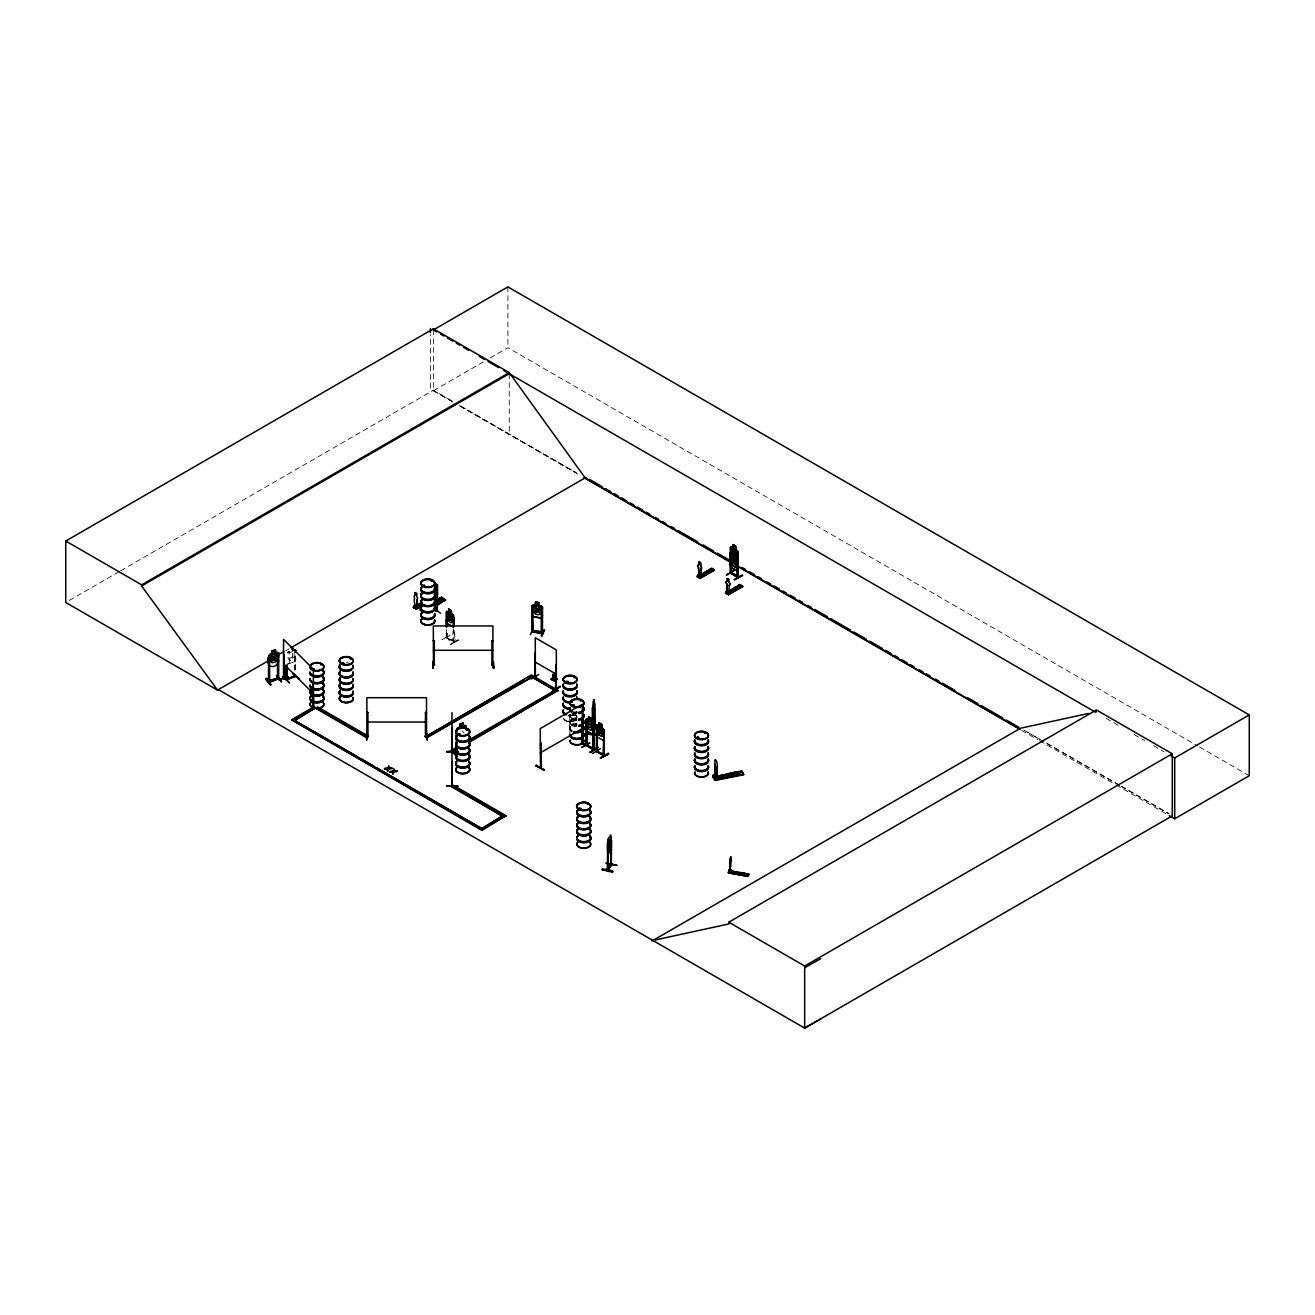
<?xml version="1.0" encoding="UTF-8"?>
<svg xmlns="http://www.w3.org/2000/svg" width="1315" height="1315" viewBox="0 0 1315 1315"><rect width="100%" height="100%" fill="white"/><g stroke="black" fill="none" stroke-linecap="round" stroke-linejoin="round"><path stroke-width="0.75" stroke-dasharray="5 3.75" d="M569.97 734.329L569.954 728.609L570.168 729.628M295.891 658.421L294.774 661.692L287.377 664.239M569.921 715.36L569.97 715.196A6.953 4.011 0 0 0 576.923 719.206M569.789 715.689L570.053 714.604M570.053 727.031L570.053 729.332M570.168 726.735C569.444 732.652 569.477 711.382 570.168 717.201M576.841 712.845L577.071 711.793M450.174 635.359L441.939 639.747L449.812 635.227M453.971 630.181C457.867 646.832 450.733 644.12 446.673 636.838M447.034 637.709L446.245 637.002L447.034 637.463M453.297 641.128L454.349 641.309L447.314 637.545M453.544 629.622C450.733 644.268 456.453 648.41 454.25 630.033M576.923 725.749A6.986 4.027 0 0 1 569.937 721.721A6.986 4.027 0 0 1 576.923 717.694L571.91 718.861L569.806 722.067L571.91 719.124L576.923 717.924A6.97 4.027 0 0 0 569.954 721.951A6.97 4.027 0 0 0 576.923 725.962L570.792 723.957M69.3 600.445L118.991 571.746M120.766 570.726L433.358 390.243L452.771 401.453M433.358 329.933L433.358 390.752L483.065 362.069M490.15 357.959L507.902 347.719L1197.686 745.967M285.717 650.744L289.251 648.689M453.461 641.095L446.492 637.66L454.25 642.164M458.146 639.534L450.24 644.597L458.59 640.274L450.24 644.597M573.932 725.009L572.683 725.239M287.475 652.207L289.727 651.435L289.727 663.5M287.525 652.289L289.711 651.517L288.149 653.078L288.149 658.651L289.711 660.492L292.62 659.456L294.182 656.514L294.182 650.925M289.711 652.519L292.62 651.484M289.711 658.108L292.62 657.056M287.459 664.108L294.774 661.692M573.028 723.973C570.726 724.253 576.036 724.236 573.225 724.006M453.461 640.849L453.954 642.41M446.788 638.301L447.231 630.033M452.508 401.601L430.383 388.878L430.383 334.602M459.593 405.678L576.299 472.792L459.839 405.53M1043.502 741.463L1024.056 730.269L1043.452 741.479M1119.542 785.187L1045.277 742.465L1119.344 785.302M1121.301 786.189L1169.051 813.656M1199.477 746.986L1249.25 775.735M1106.096 718.335L1118.408 725.436M1134.237 734.575L1144.806 740.674M1153.6 745.753L1164.153 751.851M1121.103 786.304L1168.756 813.821M433.358 390.752L452.771 401.963M459.839 406.039L580.425 475.652M1021.689 730.417L1037.699 739.671M1039.491 740.69L1114.216 783.839M1115.991 784.874L1167.589 814.659M447.231 638.038L447.33 637.265M453.264 641.967L453.264 629.77M447.182 638.071L446.952 630.181M461.976 730.598L463.981 733.129M576.94 716.346L571.91 713.437A6.92 3.994 0 0 1 574.984 720.028A6.92 3.994 0 0 1 563.395 718.237M570.053 722.954L571.91 725.075L576.923 726.274A6.986 4.027 0 0 1 569.937 722.214A6.986 4.027 0 0 1 576.923 718.187M563.231 718.598C566.239 722.757 573.932 722.757 576.94 718.598A6.92 3.994 0 0 0 569.987 722.56A6.92 3.994 0 0 0 576.923 726.554M569.789 715.82L570.053 716.905M569.806 721.869L570.053 722.921M569.806 722.132L570.053 723.201M509.25 373.739L509.25 434.558M507.902 286.9L507.902 347.719M446.508 629.622L446.278 637.956L446.245 629.77M295.661 656.136L295.661 670.321M295.448 655.938L295.448 670.14M294.807 656.448L294.807 670.634M294.593 656.251L294.593 670.436M292.62 653.341L292.686 662.431M576.825 718.631A6.986 4.027 0 0 1 570.085 721.623A6.986 4.027 0 0 1 563.346 718.631M571.894 713.7A6.986 4.027 0 0 1 576.825 716.543M576.808 711.875A6.953 4.011 0 0 1 571.877 714.719M576.825 713.009A6.97 4.027 0 0 1 568.277 715.853M568.261 715.508A7.068 4.077 0 0 0 576.907 712.631A6.953 4.011 0 0 1 573.439 711.957A7.068 4.077 0 0 1 575.099 711.645M568.261 715.163A7.068 4.077 0 0 0 576.907 712.286A6.953 4.011 0 0 0 573.439 712.845A7.068 4.077 0 0 0 576.923 713.289M576.923 720.341A6.953 4.011 0 0 1 570.2 715.278M576.923 720.012A7.068 4.077 0 0 1 570.102 714.867M576.923 711.842A7.068 4.077 0 0 0 573.389 712.401A7.068 4.077 0 0 0 576.923 712.944M576.923 719.667A7.068 4.077 0 0 1 570.102 714.522M571.926 731.239A7.068 4.077 0 0 1 570.398 726.784A7.068 4.077 0 0 1 576.923 724.269M571.992 731.584A6.97 4.027 0 0 1 570.48 727.195A6.97 4.027 0 0 1 576.923 724.713M571.926 730.893A7.068 4.077 0 0 1 570.398 726.439A7.068 4.077 0 0 1 576.923 723.924M572.009 730.45A6.953 4.011 0 0 1 570.496 726.077A6.953 4.011 0 0 1 576.923 723.595M346.305 662.168A6.97 4.027 0 0 1 348.097 662.3M573.439 713.092A6.97 4.027 0 0 0 576.923 713.634A6.953 4.011 0 0 1 573.439 713.092"/><path stroke-width="1.5" d="M730.926 870.53L729.973 871.861L731.156 861.144M716.478 778.316L716.954 766.974A3.731 1.003 78.5 0 0 716.954 762.667A3.731 1.003 78.5 0 0 715.212 759.807A3.731 1.003 78.5 0 0 715.212 764.097L715.459 776.245L716.478 778.316L715.245 776.294L715.212 764.097M716.708 778.283L716.954 766.974M553.845 676.288C552.908 666.541 559.335 683.964 552.349 679.691L553.944 673.099M415.376 608.007C416.904 603.832 413.321 607.02 416.773 607.316L417.019 599.772A2.482 1.43 60 0 0 416.658 596.369L416.641 593.542M416.773 607.316L417.134 599.706M700.583 576.66L700.944 569.05A2.482 1.43 60 0 0 700.583 565.647L700.583 562.82M700.698 576.595L701.059 568.984A2.482 1.43 60 0 0 700.698 565.582L700.698 563.395M728.789 592.95L729.266 585.274A2.482 1.43 60 0 0 728.904 581.871L728.773 579.11M728.937 871.681L729.168 869.659L731.682 869.889L730.45 872.979C731.288 870.974 727.392 870.744 728.444 872.996L747.906 876.152L728.51 872.733L729.743 869.511M729.48 871.089L729.48 869.314L729.102 870.185M729.595 862.706L729.677 864.103M729.743 863.791L730.811 856.805M731.304 861.161L731.074 859.731M731.584 870.892L729.841 870.3M594.512 709.936L592.802 718.45L592.49 716.083M714.144 776.392L714.308 775.505M714.012 776.425L714.242 775.488L714.818 776.162M714.966 775.587L715.82 775.751M598.259 734.46L587.164 734.049L598.177 735.151C583.383 734.247 583.696 732.406 598.276 734.378M593.69 731.995L595.005 728.066L594.249 728.609M553.138 680.069L553.714 673.379L552.349 679.691M278.698 652.98L278.649 679.181L277.695 679.082M608.089 845.611L608.155 870.037C605.147 867.884 618.066 858.103 607.333 870.481L607.727 839.66M414.439 605.837C416.954 608.746 412.844 600.495 414.652 598.276A2.482 1.43 60 0 1 414.899 595.35L415.129 592.671M415.524 606.116L414.636 606.445L415.787 606.231M415.03 606.61L415.721 606.149M698.495 575.049L698.495 576.825C699.448 575.017 698.906 575.806 699.564 575M697.476 576.726L700.27 578.469L699.383 577.926L714.357 569.855L700.238 578.436L699.892 576.923L701.536 576.217L701.536 577.269L698.66 575.855L698.906 574.688L697.46 575.526L697.657 576.94L712.434 569.001L698.15 577.252L712.401 569.001M700.468 562.886L698.955 562.015L698.824 564.645A2.482 1.43 60 0 0 698.462 567.62L698.824 575.641L699.761 575.428M727.063 578.485L728.757 579.471M727.014 592.276L727.885 591.421M727.146 578.666L727.031 580.918A2.482 1.43 60 0 0 726.669 583.893L727.063 592.276M436.514 587.049L437.336 586.704L436.301 586.868L436.432 611.426C435.314 610.176 438.553 609.519 436.481 610.554M592.588 716.182L592.457 708.144L594.314 701.503L594.446 728.083L594.544 727.063M602.056 869.708C608.401 867.275 622.735 875.823 602.089 869.609M714.587 776.212L714.308 778.595L714.571 775.669M553.155 676.436L553.796 673.132L552.004 679.132M531.112 679.115L538.805 674.463M451.883 751.851L452.393 727.442M451.883 750.964L452.393 752.361L452.015 751.473M502.708 816.319L451.801 786.929L452.376 761.27M312.592 669.121C314.203 667.823 312.691 670.354 313.43 668.645M320.975 664.338L320.613 664.749M341.522 663.27L343.659 663.105M343.478 663.45L341.555 663.418L342.804 663.385M343.248 663.368L341.9 663.582M350.316 658.256L350.711 659.062M350.119 658.388L350.924 658.947M424.301 585.027L424.893 586.145M432.454 581.378L431.386 581.016L432.356 581.444M432.52 581.296L431.501 580.951M458.442 733.869L460.168 734.263M467.417 729.94L467.121 729.809M566.107 681.466L566.584 681.548A6.97 4.027 0 0 0 565.154 682.14L566.223 681.4M565.631 682.501L566.929 682.074M567.143 681.762L566.568 682.14M573.948 677.324L574.721 677.751M572.502 705.152L573.965 705.366L572.502 705.563M572.748 705.843L573.028 704.84M573.882 705.037L572.896 705.908M580.49 701.043L580.737 701.01M580.26 809.218L580.852 808.396M580.852 809.267L580.951 808.446M588.413 804.32L587.871 804.501M706.582 572.633L706.582 571.778M696.819 737.452L698.068 738.307M697.788 737.846L697.788 736.975L698.725 738.027M734.954 588.989L734.773 588.068M734.559 588.693L736.153 588.282M706.171 733.293L705.054 733.392M705.152 733.458L705.678 732.915M287.328 678.589L287.328 679.477L287.344 678.524M715.048 776.014L713.733 775.012L714.489 776.129M745.638 875.806L746.871 873.768L748.794 874.163L748.482 875.165L729.398 871.352L729.315 869.281M610.834 864.218L611.639 863.626L611.672 864.662C606.56 871.714 609.453 870.399 607.3 869.429M611.606 863.774L611.344 865.073M699.12 575.838L699.333 575.214M726.57 591.405L729.743 592.49L729.743 593.558C724.516 591.799 729.48 591.093 726.751 591.816M544.213 769.62L535.863 765.823L536.306 765.051M536.241 765.462L544.18 770.064M543.818 770.327L535.863 765.807M436.481 596.336L437.517 592.934M592.983 724.138L593.755 699.925L593.131 714.012L592.802 712.648M593.229 702.013L593.87 699.925M593.229 703.18L593.624 701.931M594.906 703.722L594.709 728.691L594.183 701.487M593.131 711.612L593.722 704.084L593.164 723.562M593.262 732.899L592.588 734.296L592.638 732.833M593.69 731.354L594.709 728.066M278.698 660.952C275.903 670.699 264.003 667.017 268.95 655.593L272.205 653.687L272.156 650.629L275.542 649.807L275.542 652.799L278.862 652.963L277.728 664.289M278.796 679.937L288.462 676.633M452.442 752.344L452.442 750.832M734.148 552.349C733.096 551.889 739.079 547.796 734.822 553.138L736.416 557.659L734.296 553.484M739.72 873.916L740.805 873.209M453.083 626.795L453.971 624.214M592.802 734.444L593.805 731.929L592.917 734.378L586.72 730.926L586.03 727.425L586.819 730.877M603.223 740.296L604.095 737.896L603.289 740.427L597.207 736.926L596.484 733.425M737.107 562.047L738.159 559.664L737.173 562.179L731.091 558.661L730.367 555.177L731.091 558.661M737.978 565.483L737.074 568.064L737.978 565.598M737.896 568.228L736.926 570.677L730.992 567.225L730.203 563.888M737.978 568.294L736.992 570.809L730.844 567.324L730.121 563.839M435.38 585.997L434.558 586.013M283.136 676.913C291.059 683.8 292.489 686.364 283.218 676.452M727.327 592.128L727.951 591.766M727.688 591.717L726.817 592.079L727.918 591.52M457.341 756.7L452.968 752.525L457.39 756.618M453.428 751.95L456.404 754.629M729.414 871.352L748.712 874.771M463.883 726.784L459.954 727.984M387.744 770.968L388.55 768.486L391.919 768.042L388.55 768.996L387.744 770.968L387.761 768.535L387.103 770.606M392.873 773.927L393.678 771.445L397.031 771.017L393.678 771.954L393.793 769.144L392.873 773.927L392.889 771.494M387.876 768.124C380.084 768.404 389.043 770.656 388.665 766.168L389.306 767.056L388.665 766.168M387.876 768.634L388.665 766.678M393.793 769.144L392.988 771.593L389.585 772.037L392.988 771.083M265.679 678.885C267.323 675.992 276.068 694.205 265.679 678.885L270.38 684.737M389.306 766.546L388.665 768.568L391.919 768.042M393.777 771.527L394.434 769.505M531.885 613.678L532.986 616.834L541.303 618.116L542.421 615.223M541.303 618.116L542.503 615.321M414.932 592.917L416.773 594.117M698.857 562.195L700.04 562.047M592.473 753.544L600.445 748.613M726.357 575.296L734.329 570.348L726.439 574.918M589.86 742.991L581.674 747.413L589.482 742.86M269.953 654.295L268.835 655.593L268.671 681.778C293.475 671.143 265.4 686.331 269.608 680.677M277.629 679.132L277.629 654.804L283.941 651.763M434.377 594.594L435.66 591.668L434.64 592.194M531.835 630.888L532.69 631.923L531.918 605.59L531.737 631.71M532.937 607.333L531.852 607.399L532.937 607.333L532.937 631.89C533.315 627.025 557.248 638.12 531.852 631.496M535.468 602.073L539.002 602.615L535.468 602.073L535.468 605.064M532.986 616.834L532.033 613.612M539.002 605.607L540.629 607.037L540.629 612.626L538.854 614.746L535.55 614.236L533.775 611.557L533.775 605.968L535.55 605.245L535.583 602.188M541.681 632.975L541.451 608.878L542.52 608.812L541.55 608.664L541.336 633.189L542.454 633.403L542.536 607.218L538.887 605.689L539.002 602.615M530.356 634.718L533.15 628.389M532 631.496L542.536 633.37M532.854 631.036L542.635 632.268M544.114 629.704L541.747 636.46M434.46 600.051L435.939 597.026L435.939 591.438L434.46 591.06L436.547 590.172L434.558 590.928L434.624 587.986A7.068 4.077 0 0 1 426.898 593.065A7.068 4.077 0 0 1 421.704 586.983M434.427 594.199L435.923 591.191L435.923 585.602L434.427 585.224L436.465 584.271L437.435 584.846L437.484 598.851M586.03 719.552L586.852 718.812L585.931 719.453L585.948 745.638L586.391 744.487M587.016 745.753L586.276 744.487M593.065 748.761L594.117 748.942L581.772 742.449M582.43 743.32L594.084 749.862L593.295 725.075L593.016 749.665L593.295 731.156M366.638 733.228L366.638 740.082M366.688 740.066L366.704 733.195M433.079 661.872L433.177 668.283M596.369 751.473L604.259 756.043L604.259 729.874L597.224 724.861L596.402 725.453L597.322 724.812M597.52 750.931L596.698 750.421L596.994 751.933L596.714 727.031L597.158 751.933M603.733 731.091L603.371 755.566L603.815 754.498L604.538 755.878L596.698 751.309L603.864 754.547M604.538 755.878L603.503 755.648M733.047 544.739L733.047 547.73L730.285 547.204L730.335 573.356L730.762 572.222M731.321 549.193L731.403 573.57L730.515 572.173M731.403 573.57L731.321 565.417M540.481 767.039L541.303 767.434L540.481 767.927L540.218 728.592L582.348 704.265L582.348 732.718M582.709 742.679L581.559 742.959L582.594 742.712M582.644 743.567C582.693 740.23 581.016 745.621 582.726 743.517L582.348 719.042L581.559 743.846L582.709 743.485M729.611 774.962L730.384 773.795L731.962 774.486M741.923 872.996L739.983 872.387L738.767 874.426M741.923 872.782L740.69 874.82M745.572 873.522C741.939 878.552 748.235 872.289 743.632 873.127L742.416 875.165M747.693 876.497L748.794 874.163M284.139 678.228L283.481 677.685L284.435 678.03M313.414 708.407L313.364 669.236L283.563 639.435L283.481 678.573L284.467 678.359M283.843 678.376L284.5 678.967L283.892 654.114L284.139 679.115L283.481 678.573M313.71 707.322L313.2 707.437M313.71 708.21L313.184 683.405L312.756 707.815L313.743 708.144M607.645 839.677L610.653 834.976L611.163 837.392M611.606 840.252L611.261 865.188L611.097 837.277L610.834 865.106L611.228 863.61M610.735 847.024L607.629 851.693L607.333 843.244M608.763 851.331L609.552 850.148L608.763 852.334M616.719 865.451L606.429 862.969M434.739 602.599L435.988 603.552L434.755 604.275M453.363 752.377L456.667 755.254L456.667 729.036L459.888 726.932L459.79 723.875L462.979 722.823L462.979 725.814M456.732 729.102L457.719 727.672L464.951 725.222M312.28 668.76L314.301 668.842M341.966 663.171L342.936 663.615M350.563 659.111L349.971 658.519M423.562 585.208L423.364 586.145M423.66 585.668L424.416 586.309M458.376 734.575L460.02 734.575L459.461 733.589M466.299 729.677L467.318 730.022M565.351 681.91L566.19 681.548M579.142 808.528L579.915 808.166L579.044 808.988M580.655 809.037L579.537 809.366L579.504 808.347M697.147 737.616L698.512 738.011M735.184 566.798L736.499 565.138L735.184 554.815M732.899 555.555L732.028 554.963L733.754 552.497L732.126 548.141L734.263 552.119M437.205 610.818L436.202 611.228L437.435 610.111M367.97 736.17L366.786 736.186M434.345 640.734L433.325 640.75L434.345 640.734L434.229 665.357L434.46 664.174L433.21 664.19L433.44 665.357L433.325 625.956L492.928 625.956L492.813 665.357L491.826 665.341L492.024 664.124L493.043 665.291L491.909 665.291L491.909 640.75L492.928 640.75L491.909 640.75M425.37 736.186L426.471 735.858L426.356 737.107L425.337 736.811L426.586 737.025L426.471 697.69L366.869 697.69L366.852 737.879L314.186 707.47L294.872 718.631M492.024 664.486L493.043 664.404M534.942 677.011L535.254 652.536L534.942 677.094L534.942 676.124M555.62 689.027L555.966 664.502L555.653 689.06M556.36 688.961L556.327 649.922L535.254 637.759L535.386 676.847M458.393 728.543L459.954 726.981L459.856 723.924M286.177 665.374L286.078 679.608C294.429 676.255 295.448 675.696 294.938 675.828L295.628 676.502L286.522 679.756M457.258 754.711L456.305 755.007L457.143 753.824M607.826 870.431L607.727 845.529M540.498 743.534L541.205 767.45L540.136 767.746L541.205 766.596M739.72 771.724L712.927 777.099L741.972 771.724L713.585 778.118L741.972 771.724M714.604 779.581L743.501 774.371M741.594 771.28L738.718 771.724M743.468 774.321L714.439 779.499M712.927 777.099L741.611 771.132L743.485 774.157L714.686 779.927C713.305 777.625 721.54 777.05 714.949 778.381M713.716 775.883L715.491 776.031M531.885 605.656L535.583 605.179M435.824 603.667L434.755 604.029M423.562 585.602L424.597 585.98M350.694 658.388L350.875 658.831M458.146 733.951L459.461 734.345M459.954 734.46L459.461 733.786M567.16 682.501L566.864 681.499M572.288 705.251L572.288 705.876M697.328 737.14L697.969 737.353M730.367 547.287L731.239 546.678M730.121 563.938L730.203 553.073L737.14 555.933L738.06 557.511M730.121 555.818L732.734 556.229L732.734 553.237M433.325 665.078L434.46 665.061L433.44 665.324M366.901 735.89L367.888 736.203M366.786 737.074L368.003 736.811M491.794 665.078L493.043 665.078M425.37 737.074L425.567 736.186M554.141 680.184L554.289 673.264L555.768 679.526M741.019 873.702L739.523 873.522M730.482 856.821L731.304 860.109M531.852 630.608L532.838 630.723M413.354 607.481L421.474 602.862M422.197 605.212L415.441 608.648L422 604.867M421.129 606.429L416.313 609.157L416.165 607.76L413.732 607.201L415.178 605.525M420.636 609.946L420.323 608.5L420.34 610.308M441.462 597.289L445.473 600.018L441.462 597.289C433.621 599.196 451.094 603.733 439.325 598.572M420.767 610.719L420.307 610.094M441.478 597.783L437.731 599.952L441.462 597.618L442.563 598.588L433.736 603.782M441.988 598.309L435.232 602.418M445.522 600.051L444.996 599.969M445.16 600.051L435.117 606.593M711.563 568.524L697.246 576.71M739.753 584.797L725.453 592.999L726.373 593.525L740.641 585.29L725.798 593.213M742.054 585.849L727.573 594.216L742.4 586.309M434.64 602.27L442.251 598.21L434.887 602.402M434.114 605.656L444.7 599.41M437.681 603.782L444.733 599.624M434.328 606.166L445.456 599.558M434.575 606.281L445.473 599.854M732.833 550.492L735.364 552.021M730.203 553.073L731.041 552.481L737.107 556.015L737.896 557.544L737.896 568.343M730.861 555.275L737.978 560.256L735.282 557.757M735.364 555.012L736.663 556.755L736.663 562.343L735.364 564.004L732.915 562.623L731.6 559.483M730.926 564.595L730.203 561.111L730.926 564.595L737.173 568.014M581.97 743.945L582.627 719.206M586.227 721.047L586.211 745.326M594.002 725.486L593.016 725.239M593.065 749.632L594.002 749.731M597.898 747.15L590.024 752.246L597.931 747.216M590.024 752.246L597.931 747.561L590.468 752.476M560.174 686.348L552.3 691.427L560.19 686.397M218.487 689.668L217.633 690.178L65.75 602.484L65.75 541.04L433.358 328.799L509.25 372.605L585.142 477.871L730.565 561.834M433.358 328.799L433.358 329.933L507.902 286.9L1249.25 714.916L1249.25 775.735L1174.706 818.768L1169.38 815.678M65.75 541.04L141.642 584.846L509.25 372.605M820.757 1018.928L804.665 1028.1L218.389 689.619L217.517 690.112L141.642 585.98L509.25 373.739M217.517 690.112L269.772 659.949M291.026 647.67L585.997 477.378M414.899 593.164L414.899 595.35M413.732 607.662L413.535 606.248L414.981 605.41M413.321 607.431L421.441 602.73M413.666 607.645L421.967 603.026M414.061 607.744L422.099 603.355M422.164 603.388L413.518 607.415L416.378 609.174M415.967 607.645L417.611 606.922L417.611 607.99M415.951 608.944L420.915 606.067M448.957 609.355L448.957 612.346L447.577 612.642L447.577 618.231L448.875 621.37L451.292 622.768L452.59 621.124L452.59 615.535L451.292 613.793L451.39 610.752L448.793 609.256L451.39 610.752L451.472 613.694M446.508 613.398L447.231 613.809M453.149 614.664L447.018 611.228L446.196 611.82L446.245 625.726M446.196 619.842L447.001 623.277L453.165 626.745M453.971 616.291L453.067 614.713L453.971 626.137M453.264 625.726L453.544 617.458L454.25 625.973M454.25 617.869L453.264 617.606M504.467 817.338L451.801 786.156L453.33 785.269L505.996 815.678L481.865 830.39L291.585 719.765L314.186 706.714L366.852 737.123L368.397 736.236L366.852 737.879M291.585 720.521L293.113 719.634L294.659 720.521L315.732 707.602L294.659 720.521M732.965 544.591L735.562 546.087L736.679 550.919L736.679 556.508L735.381 558.152L732.965 556.755L731.666 553.615L731.666 548.026L732.965 547.78L732.965 544.591L735.562 546.087M698.824 564.645L698.939 564.579A2.482 1.43 60 0 0 698.577 567.554L699.087 575.576M730.762 573.11L738.142 577.778L738.159 551.626L735.48 549.128L735.48 546.136M699.12 574.803L697.46 575.526M737.633 552.842L737.255 577.318L737.633 552.842L738.422 577.63L730.515 573.061M697.312 576.759L712.072 568.82M738.34 553.253L737.353 552.99M701.536 576.217L699.892 576.923M425.994 735.775L427.523 736.663L532.871 676.6L427.523 737.419L425.994 736.531L531.342 674.957L558.004 690.342L468.469 742.794M699.383 577.926L713.848 569.559M699.728 578.14L714.538 570.217M425.994 736.531L440.048 728.411M443.549 726.39L524.323 679.756M527.825 677.735L531.342 675.713L553.089 688.271M731.419 572.65L730.367 572.452M727.031 580.918L727.146 580.852A2.482 1.43 60 0 0 726.784 583.844L727.146 591.865L727.787 591.356M728.789 581.937L728.904 581.871A2.482 1.43 60 0 1 729.151 585.339L729.266 585.274M734.329 579.471L742.252 574.934L742.679 575.674L734.329 579.981M456.173 749.895L452.656 751.917L451.127 751.029L456.387 747.232M468.682 740.148L556.475 689.455L558.004 691.098M725.864 593.229L725.666 591.816C727.622 588.545 728.395 595.235 726.702 593.114M727.31 591.093L725.666 591.816M452.886 750.027L456.387 747.988M470.441 739.885L554.716 691.23M456.173 749.139L452.656 751.161L451.127 750.273M468.469 742.038L558.004 690.342M726.192 593.295L740.575 585.257M728.51 594.742L728.099 593.213L729.743 592.49M739.918 584.419L742.778 586.506L728.461 594.742M451.801 786.929L453.33 786.041L463.866 792.123M591.208 718.335L588.528 716.889L591.125 718.385L592.325 723.168L592.325 728.757L591.043 730.417L588.61 729.02L587.328 725.864L587.328 720.275L588.61 720.028L588.709 716.987M592.884 722.297L586.802 718.993L588.709 719.979L588.61 716.839M540.218 752.92L582.348 728.592M599.081 725.831L599.081 722.839L601.678 724.335L601.678 727.327M596.402 725.453L596.484 751.588M601.678 724.335L598.999 722.888M604.456 731.502L603.47 731.255M597.24 751.342L604.177 755.106M603.47 755.583L603.733 739.194M600.445 757.736L608.796 753.906L600.511 757.802M600.445 758.229L608.352 753.166M600.561 758.229L608.467 753.676M291.585 719.765L481.865 829.617L505.996 815.678M652.043 940.981L1020.522 728.231L1088.409 713.47M652.898 940.472L728.789 923.968L728.789 922.209L1096.398 709.969L1172.29 753.774L1172.29 815.859L804.665 1028.1L804.665 966.015L1172.29 753.774M1096.398 711.727L1095.543 712.237L503.957 370.682M1171.188 755.911L1174.706 757.95L1249.25 714.916M804.665 967.791L820.757 958.619M294.609 675.614L294.494 676.568M469.389 754.333L468.913 754.366A6.97 4.027 0 0 1 462.781 760.349A6.97 4.027 0 0 1 456.749 754.317L456.469 754.054M729.841 774.256L731.321 774.075M731.732 774.929L729.989 775.012M540.876 767.286L540.925 742.959M321.485 664.749L320.515 664.486M706.582 571.943L707.963 572.173M567.11 682.37L565.861 682.074M572.732 705.958L574.195 705.3M580.803 809.136L580.342 809.3M268.687 680.595L278.649 677.981L278.649 678.852L268.507 681.532L268.605 657.221L269.69 657.171L268.605 657.221M434.065 608.286L440.656 613.415M542.388 632.482L542.29 633.403M740.887 873.801L739.868 873.834M294.807 652.388L295.448 651.895M292.686 673.543L299.146 678.819L293.212 673.346M286.391 665.571L286.292 679.789L294.708 676.124L286.538 678.902M292.768 650.448L294.807 649.61L292.555 650.415L292.719 647.342M462.814 725.896L466.102 725.765L466.003 729.841M468.896 755.024A7.068 4.077 0 0 1 462.781 761.138A7.068 4.077 0 0 1 456.667 755.024L456.404 730.68L457.472 730.565M284.073 654.722L284.467 679M313.693 683.899L312.855 683.521M314.597 707.602L309.058 710.199M308.811 709.952L314.63 708.029M311.014 709.64L316.8 707.651M269.937 654.328L277.695 652.224M277.777 655.002L278.698 654.771M276.923 675.844L281.64 681.729L276.512 675.943M706.747 571.877L707.569 571.877M707.569 572.535L706.747 572.535M734.954 588.15L736.071 588.331M556.015 689.208L555.966 664.502M743.123 773.565L743.632 774.765L715.048 780.518L713.092 775.34L715.985 774.749L717.842 779.384L717.694 777.56M716.133 774.995L713.092 775.34M728.411 773.812L731.304 772.908L733.162 776.261L731.304 772.908M733.885 772.382C739.408 779.91 729.858 770.557 736.778 771.79L738.636 775.16L736.778 771.79M733.162 775.949L730.269 776.853L728.411 773.499M735.743 775.423L738.636 774.831M743.468 774.173L740.575 774.765L738.718 771.395M732.915 553.631L731.6 553.894L731.436 562.278L732.734 565.417M731.436 556.689L732.734 556.426M269.575 680.365L269.805 681.482M459.724 728.05L458.771 728.592M593.213 749.369L593.46 748.514L581.838 742.794M594.051 703.032L593.755 699.925M384.457 768.568L391.919 768.552M384.457 769.078L387.761 769.045M393.777 771.017L397.031 771.017M389.585 771.527L397.031 771.511M389.585 772.037L392.889 772.004M366.819 735.874L368.003 735.923M425.403 735.874L426.586 735.923M566.387 682.551L566.65 682.534A6.97 4.027 0 0 0 565.154 683.274M566.601 682.83A6.953 4.011 0 0 1 566.601 675.877A6.953 4.011 0 0 1 577.038 679.362A6.953 4.011 0 0 1 566.601 682.83A6.986 4.027 0 0 1 566.601 675.894A6.986 4.027 0 0 1 577.071 679.378A6.986 4.027 0 0 1 566.601 682.863L565.68 682.37M730.598 573.11L730.598 565.006M596.763 750.471L597.24 751.095M596.714 751.358L596.714 727.031M493.01 661.955L493.7 668.398L493.01 661.445M433.243 668.414L433.145 661.445L433.243 667.905M367.888 712.483L366.869 712.483L367.888 712.483L368.003 736.4M425.452 712.483L426.471 712.483L425.452 712.483L425.452 736.811L426.471 737.025M426.553 733.688L427.244 740.148L426.619 733.228M446.607 751.572L457.784 751.523M457.784 786.206L446.607 786.189M457.784 785.811L446.607 785.844M446.607 786.271L457.784 786.255M433.325 650.284L492.928 650.284M366.869 722.034L426.471 722.034M608.549 850.164L607.908 844.575L609.765 839.348L610.407 846.498L610.012 847.238L609.289 845.578L608.22 849.95L609.042 845.282L608.188 843.014L609.322 844.197L610.439 839.595L609.913 851.38L608.5 853.336L608.549 850.164L608.664 853.188M292.768 673.428L298.702 678.902M434.739 602.845L435.939 603.371M433.358 664.437L434.46 664.404L433.21 664.404M588.117 804.09L587.394 804.386M415.343 592.539L416.395 593.312M592.901 727.277L598.506 728M592.917 727.606L598.424 728.198M587.246 733.786L598.276 734.888M281.163 681.778L276.38 675.532M533.068 604.867L541.205 606.133M533.101 616.669L541.238 617.935M544.64 630.23L541.221 635.934M434.805 598.982L435.676 598.341M434.591 592.983L435.462 592.342M730.926 857.331L731.091 859.566M729.973 858.646L730.121 860.865M729.644 870.514L748.893 874.459L729.661 870.925M728.625 872.223L747.841 876.119M728.526 872.601L747.775 876.382M606.264 863.199L616.899 865.286L606.231 863.33M697.986 737.189L698.873 737.715M342.771 662.596L343.692 663.27M464.442 726.406L462.88 725.946L462.814 722.905M493.109 661.872L493.158 668.283M493.635 668.349L493.618 661.938M586.638 746L586.671 721.623M737.896 576.841L737.386 576.512M738.044 577.795C736.959 572.978 722.543 569.987 738.29 576.611M604.16 756.043L604.177 729.874M586.391 745.375L593.739 749.977L593.722 723.875L591.125 721.376L591.043 718.434M451.916 786.206L451.998 712.664M732.915 554.634L735.364 556.015M732.734 557.428L735.184 558.809L735.184 564.398L732.734 563.017L732.965 548.782L735.381 550.18L735.364 561.604L732.915 560.223M731.074 564.48L737.107 567.883M437.073 601.432L439.736 603.256L437.073 601.744M435.15 602.549L437.813 604.374L435.15 602.862M433.358 329.933L436.892 331.972M440.426 334.01L443.96 336.048M447.478 338.087L452.771 341.144M456.305 343.182L459.839 345.22M463.373 347.259L468.666 350.316M479.252 356.431L484.545 359.488M488.079 361.526L498.664 367.625M731.156 546.728L737.978 551.675M732.965 554.355L735.381 555.752M589.547 479.416L601.958 486.583M605.508 488.638L610.834 491.711M614.368 493.75L617.918 495.804M621.469 497.843L626.795 500.916M630.345 502.971L633.879 505.026M637.43 507.064L642.756 510.138M646.306 512.192L649.84 514.231M655.166 517.305L658.716 519.359M662.267 521.398L665.801 523.452M671.127 526.526L674.677 528.564M678.228 530.619L697.739 541.879M703.048 544.952L713.7 551.1M717.234 553.138L729.661 560.305M742.071 567.472L745.621 569.527M749.172 571.581L754.481 574.639M758.032 576.693L761.582 578.748M766.892 581.805L770.442 583.86M773.993 585.915L779.318 588.989M782.869 591.027L786.403 593.081M789.953 595.12L795.279 598.194M798.83 600.248L802.364 602.286M807.689 605.36L811.24 607.415M814.79 609.453L827.201 616.62M830.751 618.675L850.263 629.934M853.797 631.989L866.223 639.156M869.757 641.194L882.184 648.377M885.718 650.415L891.044 653.489M894.595 655.544L898.145 657.582M901.695 659.637L907.005 662.711M910.555 664.749L914.106 666.804M919.415 669.877L922.966 671.916M926.516 673.97L930.067 676.009M935.392 679.082L938.926 681.137M942.477 683.175L954.887 690.359M967.314 697.525L977.949 703.656M981.5 705.711L1002.786 717.99M1006.32 720.045L1018.747 727.211M737.666 565.927L1019.651 728.74M583.975 477.707L729.891 561.949M737.008 566.058L1019.914 729.398M711.727 568.146L714.357 569.872M535.254 662.086L556.327 674.25M554.108 677.011L557.478 679.033L554.108 681.137L550.475 679.115M417.611 606.922L417.414 607.662M585.915 722.297L593.722 726.768M728.789 922.209L804.665 966.015M317.474 706.845L368.397 736.236M317.474 707.602L329.769 714.702M333.287 716.724L345.566 723.825M349.083 725.847L361.378 732.948M467.367 794.145L505.996 816.451M294.905 720.669L332.235 742.219M335.802 744.274L357.138 756.602M360.688 758.656L373.148 765.84M376.698 767.894L483.394 829.502L293.113 719.634M436.465 590.106L437.517 590.731M437.517 584.896L436.465 584.271M731.6 773.927L731.485 775.308L729.759 774.864M594.906 727.179L595.005 728.132M288.199 676.452L278.846 679.559M541.287 605.968L542.503 607.283M283.563 663.763L313.364 693.564M742.728 586.506L728.083 594.512L725.453 592.999L740.608 585.29M275.542 649.807L275.427 652.93L277.087 653.489L277.087 659.078L275.427 661.905L272.32 662.744L270.66 660.788L270.66 655.215L272.32 653.769L272.205 650.695M266.222 678.244L270.939 684.605M560.223 686.808L552.514 691.526M555.949 678.935L554.24 673.181L554.815 677.998M741.611 770.82L743.468 773.861M717.694 778.825L715.985 774.749M714.555 778.546L713.996 774.962M713.24 776.853L714.801 779.417L714.801 778.151M554.157 673.428L555.111 679.97M729.792 864.317L730.121 871.878M1174.706 757.95L1174.706 818.768M740.148 587.328L737.501 586.03M738.701 588.167L736.055 586.868M735.956 589.745L733.326 588.446M730.548 871.763L730.548 872.618M727.113 590.977L727.113 592.029M726.702 591.339L726.57 593.18M713.733 775.012L713.733 777.675M711.941 571.055L709.311 569.74M710.495 571.894L707.865 570.579M707.749 573.471L705.119 572.156M701.339 576.085L701.339 576.94L698.38 575.132L698.38 576.907M601.497 724.434L602.796 729.168L602.796 734.756L601.497 736.4L599.081 735.003L597.783 731.863L599.081 722.839M592.49 708.111L592.605 724.105M586.934 721.458L586.753 746M541.205 743.123L541.205 767.549M453.544 617.458L453.544 627.584M448.875 609.207L448.875 612.395M447.231 619.891L447.231 625.973M446.952 613.973L446.952 626.137M446.508 619.48L446.508 627.584M437.336 584.928L437.32 611.13M437.106 586.523L437.106 590.583M437.106 598.687L436.301 611.196L436.301 599.032M436.301 586.868L436.301 590.928M430.383 328.569L430.383 332.596M414.57 605.771L414.439 607.612M313.184 683.405L313.2 708.325M292.094 648.163L292.094 649.166M287.032 665.061L287.196 679.543M277.629 654.804L277.679 679.362M269.526 656.974L269.641 681.597M141.642 584.846L141.642 585.98M576.775 697.032A6.92 3.994 0 0 1 576.775 699.103M571.877 701.931A6.92 3.994 0 0 1 563.395 697.032M576.907 684.671A7.068 4.077 0 0 1 570.085 689.8A7.068 4.077 0 0 1 563.264 684.671M565.088 682.847A7.068 4.077 0 0 1 568.261 681.778M576.825 685.082A6.97 4.027 0 0 1 570.085 690.145A6.97 4.027 0 0 1 563.346 685.082M576.907 684.326A7.068 4.077 0 0 1 570.085 689.455A7.068 4.077 0 0 1 563.264 684.326M565.088 682.501A7.068 4.077 0 0 1 568.261 681.433M576.825 683.948A6.97 4.027 0 0 1 570.085 689.011A6.97 4.027 0 0 1 563.346 683.948M576.808 691.789A6.953 4.011 0 0 1 570.085 696.851A6.953 4.011 0 0 1 563.362 691.789M576.907 691.378A7.068 4.077 0 0 1 570.085 696.523A7.068 4.077 0 0 1 563.264 691.378M576.907 691.033A7.068 4.077 0 0 1 570.085 696.177A7.068 4.077 0 0 1 563.264 691.033M576.825 690.654A6.97 4.027 0 0 1 570.085 695.734A6.97 4.027 0 0 1 563.346 690.654M571.894 702.341A6.986 4.027 0 0 1 563.346 697.41M576.825 697.41A6.986 4.027 0 0 1 577.071 698.446M576.825 697.18A6.986 4.027 0 0 1 576.825 699.268M571.894 702.128A6.986 4.027 0 0 1 563.346 697.18M570.085 703.065A6.937 4.011 0 0 1 563.379 698.018M576.792 698.018A6.937 4.011 0 0 1 577.022 699.054M570.085 709.278A6.97 4.027 0 0 1 563.346 704.215M563.346 703.081A6.97 4.027 0 0 0 570.085 708.144A7.068 4.077 0 0 0 571.926 712.105M565.171 714.801A6.953 4.011 0 0 1 563.362 710.922M565.088 714.456A7.068 4.077 0 0 1 563.264 710.511M566.551 714.768A7.068 4.077 0 0 1 563.264 710.166M566.601 714.324A6.97 4.027 0 0 1 563.346 709.788M570.085 708.933A7.068 4.077 0 0 1 563.264 703.804M563.264 703.459A7.068 4.077 0 0 0 570.085 708.588A6.97 4.027 0 0 0 570.891 711.612M582.956 706.467A6.97 4.027 0 0 1 578.731 712.368M570.891 710.495A6.97 4.027 0 0 1 570.184 707.437M583.038 707.174A7.068 4.077 0 0 1 578.748 713.157M583.038 706.829A7.068 4.077 0 0 1 578.748 712.812M571.926 711.76A7.068 4.077 0 0 1 570.102 707.815M578.731 713.486A6.97 4.027 0 0 0 582.956 707.602A6.953 4.011 0 0 1 578.715 713.486M570.891 711.612A6.953 4.011 0 0 1 569.97 709.607M582.956 713.19A6.97 4.027 0 0 1 578.731 719.075M582.939 714.308A6.953 4.011 0 0 1 578.715 720.193M582.923 719.552A6.937 4.011 0 0 1 578.715 725.42M583.038 713.897A7.068 4.077 0 0 1 578.748 719.864M583.038 713.552A7.068 4.077 0 0 1 578.748 719.519M582.972 719.995A6.986 4.027 0 0 1 578.731 725.896M582.939 733.441A6.953 4.011 0 0 1 578.715 739.326A6.953 4.011 0 0 1 569.97 735.447M582.956 739.079A6.97 4.027 0 0 1 577.827 745.079A6.97 4.027 0 0 1 570.184 740.049M582.923 738.701A6.92 3.994 0 0 1 578.715 744.553A6.92 3.994 0 0 1 569.987 740.69M583.038 733.03A7.068 4.077 0 0 1 578.748 738.997A7.068 4.077 0 0 1 569.855 735.069M583.038 732.685A7.068 4.077 0 0 1 578.748 738.652A7.068 4.077 0 0 1 569.855 734.723M582.939 732.323A6.953 4.011 0 0 1 578.715 738.208A6.953 4.011 0 0 1 569.97 734.329M582.956 726.735A6.97 4.027 0 0 1 581.855 731.584A6.97 4.027 0 0 1 573.439 732.225M583.038 725.962A7.068 4.077 0 0 1 582.529 730.482A7.068 4.077 0 0 1 575.099 731.945M582.956 725.601A6.97 4.027 0 0 1 576.923 731.633M582.939 720.554A6.953 4.011 0 0 1 578.715 726.439M583.038 726.307A7.068 4.077 0 0 1 581.92 731.239A7.068 4.077 0 0 1 573.389 731.88M582.972 720.193A6.986 4.027 0 0 1 578.731 726.11M708.226 752.821A6.986 4.027 0 0 1 701.487 757.9A6.986 4.027 0 0 1 694.747 752.821M708.21 740.723A6.953 4.011 0 0 1 701.487 745.769A6.953 4.011 0 0 1 694.764 740.723M708.21 739.589A6.953 4.011 0 0 1 701.487 744.652A6.953 4.011 0 0 1 694.764 739.589M708.226 747.43A6.97 4.027 0 0 1 701.487 752.492A6.97 4.027 0 0 1 694.764 747.43M708.308 747.019A7.068 4.077 0 0 1 701.487 752.164A7.068 4.077 0 0 1 694.665 747.019M708.308 746.673A7.068 4.077 0 0 1 701.487 751.818A7.068 4.077 0 0 1 694.665 746.673M708.226 746.295A6.97 4.027 0 0 1 701.487 751.375A6.97 4.027 0 0 1 694.764 746.295M708.308 740.312A7.068 4.077 0 0 1 701.487 745.441A7.068 4.077 0 0 1 694.665 740.312M708.308 739.967A7.068 4.077 0 0 1 701.487 745.095A7.068 4.077 0 0 1 694.665 739.967M708.226 753.068A6.97 4.027 0 0 1 701.487 758.13A6.97 4.027 0 0 1 694.764 753.068M708.193 753.676A6.937 4.011 0 0 1 701.487 758.722A6.937 4.011 0 0 1 694.78 753.676M708.193 771.79A6.937 4.011 0 0 1 701.487 776.836A6.937 4.011 0 0 1 694.78 771.79M708.226 753.314A6.986 4.027 0 0 1 701.487 758.393A6.986 4.027 0 0 1 694.747 753.314M708.21 759.856A6.953 4.011 0 0 1 701.487 764.903A6.953 4.011 0 0 1 694.764 759.856M708.21 758.722A6.953 4.011 0 0 1 701.487 763.785A6.953 4.011 0 0 1 694.764 758.722M708.226 766.563A6.97 4.027 0 0 1 701.487 771.626A6.97 4.027 0 0 1 694.764 766.563M708.308 766.152A7.068 4.077 0 0 1 701.487 771.297A7.068 4.077 0 0 1 694.665 766.152M708.308 765.807A7.068 4.077 0 0 1 701.487 770.952A7.068 4.077 0 0 1 694.665 765.807M708.226 765.429A6.97 4.027 0 0 1 701.487 770.508A6.97 4.027 0 0 1 694.764 765.429M708.308 759.445A7.068 4.077 0 0 1 701.487 764.574A7.068 4.077 0 0 1 694.665 759.445M708.308 759.1A7.068 4.077 0 0 1 701.487 764.229A7.068 4.077 0 0 1 694.665 759.1M708.226 772.184A6.97 4.027 0 0 1 701.487 777.247A6.97 4.027 0 0 1 694.764 772.184M468.896 742.597A7.068 4.077 0 0 1 462.781 748.728A7.068 4.077 0 0 1 456.667 742.597M468.814 743.024A6.97 4.027 0 0 1 462.781 749.057A6.97 4.027 0 0 1 456.749 743.024M468.896 735.89A7.068 4.077 0 0 1 462.781 742.005A7.068 4.077 0 0 1 456.667 735.89M468.798 741.907A6.953 4.011 0 0 1 462.781 747.923A6.953 4.011 0 0 1 456.765 741.907M468.814 736.301A6.97 4.027 0 0 1 462.781 742.35A6.97 4.027 0 0 1 456.749 736.301M468.896 742.252A7.068 4.077 0 0 1 462.781 748.383A7.068 4.077 0 0 1 456.667 742.252M468.896 735.545A7.068 4.077 0 0 1 462.781 741.66A7.068 4.077 0 0 1 456.667 735.545M468.814 735.184A6.97 4.027 0 0 1 462.781 741.216A6.97 4.027 0 0 1 456.749 735.184M468.896 761.73A7.068 4.077 0 0 1 462.781 767.861A7.068 4.077 0 0 1 456.667 761.73M468.798 748.695A6.937 4.011 0 0 1 462.781 754.711A6.937 4.011 0 0 1 456.765 748.695M468.814 762.158A6.97 4.027 0 0 1 462.781 768.19A6.97 4.027 0 0 1 456.749 762.158M468.798 767.401A6.953 4.011 0 0 1 462.781 773.417A6.953 4.011 0 0 1 456.765 767.401M468.781 749.271A6.92 3.994 0 0 1 462.781 755.27A6.92 3.994 0 0 1 456.782 749.271M468.83 767.549A6.986 4.027 0 0 1 462.781 773.598A6.986 4.027 0 0 1 456.732 767.549M468.83 767.779A6.986 4.027 0 0 1 462.781 773.828A6.986 4.027 0 0 1 456.732 767.779M468.798 761.04A6.953 4.011 0 0 1 462.781 767.056A6.953 4.011 0 0 1 456.765 761.04M468.814 755.435A6.97 4.027 0 0 1 462.781 761.484A6.97 4.027 0 0 1 456.749 755.435M468.896 761.385A7.068 4.077 0 0 1 462.781 767.516A7.068 4.077 0 0 1 456.667 761.385M468.896 754.678A7.068 4.077 0 0 1 462.781 760.793A7.068 4.077 0 0 1 456.667 754.678M589.893 817.157A7.068 4.077 0 0 1 583.778 823.289A7.068 4.077 0 0 1 577.663 817.157M589.794 817.585A6.953 4.011 0 0 1 583.778 823.617A6.953 4.011 0 0 1 577.762 817.585M589.794 822.828A6.953 4.011 0 0 1 583.778 828.845A6.953 4.011 0 0 1 577.762 822.828M589.794 823.223A6.937 4.011 0 0 1 583.778 829.223A6.937 4.011 0 0 1 577.762 823.223M589.893 810.451A7.068 4.077 0 0 1 583.778 816.566A7.068 4.077 0 0 1 577.663 810.451M589.81 816.451A6.97 4.027 0 0 1 583.778 822.5A6.97 4.027 0 0 1 577.745 816.451M589.81 810.878A6.97 4.027 0 0 1 583.778 816.911A6.97 4.027 0 0 1 577.745 810.878M589.893 816.812A7.068 4.077 0 0 1 583.778 822.943A7.068 4.077 0 0 1 577.663 816.812M589.893 810.106A7.068 4.077 0 0 1 583.778 816.221A7.068 4.077 0 0 1 577.663 810.106M589.81 809.744A6.97 4.027 0 0 1 583.778 815.777A6.97 4.027 0 0 1 577.745 809.744M589.893 836.291A7.068 4.077 0 0 1 583.778 842.422A7.068 4.077 0 0 1 577.663 836.291M589.81 836.718A6.97 4.027 0 0 1 583.778 842.751A6.97 4.027 0 0 1 577.745 836.718M589.794 841.962A6.953 4.011 0 0 1 583.778 847.978A6.953 4.011 0 0 1 577.762 841.962M589.778 823.831A6.92 3.994 0 0 1 583.778 829.831A6.92 3.994 0 0 1 577.778 823.831M589.827 842.34A6.986 4.027 0 0 1 583.778 848.389A6.986 4.027 0 0 1 577.729 842.34M589.827 823.469A6.986 4.027 0 0 1 583.778 829.518A6.986 4.027 0 0 1 577.729 823.469M589.893 829.584A7.068 4.077 0 0 1 583.778 835.699A7.068 4.077 0 0 1 577.663 829.584M589.81 835.584A6.97 4.027 0 0 1 583.778 841.633A6.97 4.027 0 0 1 577.745 835.584M589.81 830.012A6.97 4.027 0 0 1 583.778 836.044A6.97 4.027 0 0 1 577.745 830.012M589.893 835.946A7.068 4.077 0 0 1 583.778 842.077A7.068 4.077 0 0 1 577.663 835.946M589.893 829.239A7.068 4.077 0 0 1 583.778 835.354A7.068 4.077 0 0 1 577.663 829.239M589.81 828.877A6.97 4.027 0 0 1 583.778 834.91A6.97 4.027 0 0 1 577.745 828.877M434.657 595.021A7.068 4.077 0 0 1 426.898 600.117A7.068 4.077 0 0 1 421.704 594.035M434.558 595.416A6.97 4.027 0 0 1 426.915 600.445A6.97 4.027 0 0 1 421.786 594.446M434.509 600.676A6.92 3.994 0 0 1 426.915 605.673A6.92 3.994 0 0 1 421.819 599.706A6.986 4.027 0 0 0 426.915 605.853A6.986 4.027 0 0 0 434.575 600.823M434.657 588.298A7.068 4.077 0 0 1 426.898 593.41A7.068 4.077 0 0 1 421.704 587.328M434.542 594.298A6.953 4.011 0 0 1 426.915 599.328A6.953 4.011 0 0 1 421.803 593.328M434.542 588.709A6.953 4.011 0 0 1 426.915 593.739A6.953 4.011 0 0 1 421.803 587.739M434.657 594.676A7.068 4.077 0 0 1 426.898 599.772A7.068 4.077 0 0 1 421.704 593.69M434.558 587.591A6.97 4.027 0 0 1 426.915 592.621A6.97 4.027 0 0 1 421.786 586.621M434.657 614.154A7.068 4.077 0 0 1 426.898 619.25A7.068 4.077 0 0 1 421.704 613.168M434.558 601.119A6.97 4.027 0 0 1 426.915 606.149A6.97 4.027 0 0 1 421.786 600.15M434.558 614.549A6.97 4.027 0 0 1 426.915 619.579A6.97 4.027 0 0 1 421.786 613.579M421.819 618.839A6.92 3.994 0 0 0 426.915 624.806A6.92 3.994 0 0 0 434.509 619.809A6.986 4.027 0 0 1 426.915 624.987A6.986 4.027 0 0 1 421.77 618.987M434.509 601.662A6.92 3.994 0 0 1 426.915 606.675A6.92 3.994 0 0 1 421.819 600.708M434.542 620.17A6.953 4.011 0 0 1 426.915 625.184A6.953 4.011 0 0 1 421.803 619.201M434.657 607.431A7.068 4.077 0 0 1 426.898 612.543A7.068 4.077 0 0 1 421.704 606.462M434.542 613.431A6.953 4.011 0 0 1 426.915 618.461A6.953 4.011 0 0 1 421.803 612.461M434.558 607.842A6.97 4.027 0 0 1 426.915 612.872A6.97 4.027 0 0 1 421.786 606.872M434.657 613.809A7.068 4.077 0 0 1 426.898 618.905A7.068 4.077 0 0 1 421.704 612.823M434.657 607.086A7.068 4.077 0 0 1 426.898 612.198A7.068 4.077 0 0 1 421.704 606.116M434.558 606.725A6.97 4.027 0 0 1 426.915 611.754A6.97 4.027 0 0 1 421.786 605.755M353.127 672.573A7.068 4.077 0 0 1 345.385 677.685A7.068 4.077 0 0 1 340.174 671.603M353.012 678.622A6.953 4.011 0 0 1 345.385 683.652A6.953 4.011 0 0 1 340.273 677.652M352.995 678.228A6.92 3.994 0 0 1 346.305 683.274A6.92 3.994 0 0 1 339.615 678.228M353.127 665.867A7.068 4.077 0 0 1 345.385 670.962A7.068 4.077 0 0 1 340.174 664.88M353.127 672.228A7.068 4.077 0 0 1 345.385 677.34A7.068 4.077 0 0 1 340.174 671.258M353.127 665.522A7.068 4.077 0 0 1 345.385 670.617A7.068 4.077 0 0 1 340.174 664.535M353.012 671.866A6.953 4.011 0 0 1 345.385 676.88A6.953 4.011 0 0 1 340.273 670.897M353.028 665.143A6.97 4.027 0 0 1 345.385 670.173A6.97 4.027 0 0 1 340.256 664.174M353.028 666.278A6.97 4.027 0 0 1 345.385 671.308A6.97 4.027 0 0 1 340.256 665.308M353.028 672.984A6.97 4.027 0 0 1 345.385 678.014A6.97 4.027 0 0 1 340.256 672.014M353.127 691.706A7.068 4.077 0 0 1 345.385 696.819A7.068 4.077 0 0 1 340.174 690.737M353.012 679.247A6.937 4.011 0 0 1 346.305 684.277A6.937 4.011 0 0 1 339.599 679.247M353.045 697.509A6.986 4.027 0 0 1 345.385 702.555A6.986 4.027 0 0 1 340.256 696.539M352.995 697.361A6.92 3.994 0 0 1 346.305 702.407A6.92 3.994 0 0 1 339.615 697.361M353.045 678.885A6.986 4.027 0 0 1 345.385 683.932A6.986 4.027 0 0 1 340.256 677.915M353.127 685A7.068 4.077 0 0 1 345.385 690.096A7.068 4.077 0 0 1 340.174 684.014M353.127 691.361A7.068 4.077 0 0 1 345.385 696.473A7.068 4.077 0 0 1 340.174 690.391M353.127 684.655A7.068 4.077 0 0 1 345.385 689.75A7.068 4.077 0 0 1 340.174 683.668M353.012 691A6.953 4.011 0 0 1 345.385 696.013A6.953 4.011 0 0 1 340.273 690.03M353.028 684.277A6.97 4.027 0 0 1 345.385 689.307A6.97 4.027 0 0 1 340.256 683.307M353.028 685.411A6.97 4.027 0 0 1 345.385 690.441A6.97 4.027 0 0 1 340.256 684.441M353.028 697.755A6.97 4.027 0 0 1 345.385 702.785A6.97 4.027 0 0 1 340.256 696.786M353.012 692.117A6.953 4.011 0 0 1 345.385 697.147A6.953 4.011 0 0 1 340.273 691.148M322.964 677.751A6.953 4.011 0 0 1 318.74 683.652A6.953 4.011 0 0 1 309.995 679.773M322.98 683.356A6.97 4.027 0 0 1 318.756 689.257A6.97 4.027 0 0 1 309.978 685.362M322.948 683.011A6.92 3.994 0 0 1 318.74 688.863A6.92 3.994 0 0 1 310.028 685M323.063 677.34A7.068 4.077 0 0 1 318.772 683.323A7.068 4.077 0 0 1 309.88 679.378M323.063 676.995A7.068 4.077 0 0 1 318.772 682.978A7.068 4.077 0 0 1 309.88 679.033M322.98 676.633A6.97 4.027 0 0 1 318.756 682.534A6.97 4.027 0 0 1 309.978 678.639M322.964 671.045A6.953 4.011 0 0 1 318.74 676.929A6.953 4.011 0 0 1 309.995 673.05M323.063 670.617A7.068 4.077 0 0 1 318.772 676.6A7.068 4.077 0 0 1 309.88 672.655M323.063 670.272A7.068 4.077 0 0 1 318.772 676.255A7.068 4.077 0 0 1 309.88 672.31M322.98 669.91A6.97 4.027 0 0 1 318.756 675.811A6.97 4.027 0 0 1 309.978 671.932M323.063 696.473A7.068 4.077 0 0 1 316.948 702.588A7.068 4.077 0 0 1 310.833 696.473M322.964 696.884A6.953 4.011 0 0 1 316.948 702.917A6.953 4.011 0 0 1 310.932 696.884M322.948 702.144A6.92 3.994 0 0 1 316.948 708.144A6.92 3.994 0 0 1 310.948 702.144M322.98 702.489A6.97 4.027 0 0 1 316.948 708.522A6.97 4.027 0 0 1 310.915 702.489M322.997 683.652A6.986 4.027 0 0 1 318.756 689.553A6.986 4.027 0 0 1 309.962 685.657M323.063 689.75A7.068 4.077 0 0 1 316.948 695.882A7.068 4.077 0 0 1 310.833 689.75M322.98 695.766A6.97 4.027 0 0 1 316.948 701.799A6.97 4.027 0 0 1 310.915 695.766M322.964 690.178A6.953 4.011 0 0 1 316.948 696.194A6.953 4.011 0 0 1 310.932 690.178M323.063 696.128A7.068 4.077 0 0 1 316.948 702.243A7.068 4.077 0 0 1 310.833 696.128M323.063 689.405A7.068 4.077 0 0 1 316.948 695.536A7.068 4.077 0 0 1 310.833 689.405M322.98 689.044A6.97 4.027 0 0 1 317.852 695.043A6.97 4.027 0 0 1 310.209 690.013M322.964 684.014A6.937 4.011 0 0 1 318.74 689.882A6.937 4.011 0 0 1 310.011 686.019M421.375 595.991A3.731 2.17 59.5 0 1 421.375 592.95M593.049 706.812L593.032 713.848L593.591 709.147C594.577 716.938 594.018 693.663 593.591 707.782L593.049 706.812M602.254 869.281L612.741 871.648L602.254 869.346M295.908 650.268L294.675 649.561L295.842 650.284M452.475 622.192L450.207 618.099C449.188 622.176 446.13 618.905 449.664 617.113L448.037 612.757L450.174 616.735C451.127 612.774 454.201 616.16 450.733 617.754L452.475 622.192M602.681 735.841L600.413 731.732C599.295 735.775 596.533 732.619 599.87 730.762L598.243 726.406L600.38 730.367C601.333 726.422 604.407 729.792 600.939 731.403L602.681 735.841M736.318 563.56L734.033 559.467C732.866 563.461 729.989 560.371 733.474 558.497L731.83 554.157L733.984 558.119C735.019 554.223 737.945 557.379 734.559 559.122L736.318 563.56M276.709 660.344L275.575 660.656L273.816 658.322L270.89 661.905L273.109 657.862L271.022 655.002L273.767 657.007L276.594 653.506L274.49 657.516L276.709 660.344M611.097 845.315L610.637 847.074L611.097 845.315M437.517 598.769L436.564 602.221L437.517 598.769M540.334 613.76L537.26 610.489C535.895 614.96 531.671 612.724 536.504 609.716L534.285 605.952L537.194 609.141L540.202 606.856L537.966 609.963L540.334 613.76M609.765 841.732L608.549 843.589L608.549 849.178L609.765 847.32L609.765 841.732M502.922 815.678L481.865 828.614L502.922 815.678M462.354 723.644L460.48 725.305L462.354 723.644M465.74 727.376L464.869 727.688L465.74 727.376M274.868 650.58L272.879 652.125L274.868 650.58M275.427 653.933L272.32 654.755L272.32 660.344L275.427 659.522L275.427 653.933M457.784 751.177L446.607 751.736L457.784 751.292M538.262 603.174L536.142 602.845L536.142 603.848L538.262 604.177L538.262 603.174M538.854 606.757L535.55 606.248L535.55 611.837L538.854 612.346L538.854 606.757M734.921 552.284L733.343 551.396L734.921 553.27L734.921 552.284M734.756 555.078L733.178 554.19L734.756 556.064L734.756 555.078M441.873 601.662L437.895 599.41L441.873 601.662M734.954 546.432L733.392 545.528L734.954 547.435L734.954 546.432M712.911 570.496L710.264 568.968L712.911 570.496M741.101 586.786L738.471 585.257L741.101 586.786M709.196 572.633L706.566 571.105L709.196 572.633M737.403 588.906L734.773 587.394L737.403 588.906M450.864 611.048L449.303 610.144L450.864 612.05L450.864 611.048M451.292 614.795L448.875 613.398L448.875 618.971L451.292 620.368L451.292 614.795M554.93 690.342L531.342 676.715L554.93 690.342M590.599 718.68L589.054 717.793L590.599 719.683L590.599 718.68M601.07 724.68L599.509 723.792L601.07 725.683L601.07 724.68M591.043 722.428L588.61 721.031L588.61 726.62L591.043 728.017L591.043 722.428M601.497 728.428L599.081 727.031L599.081 732.619L601.497 734.017L601.497 728.428M566.617 683.389A6.937 4.011 0 0 0 577.022 679.921A6.937 4.011 0 0 0 566.617 676.452A6.937 4.011 0 0 0 566.617 683.389M573.422 706.369A6.986 4.027 0 0 0 583.909 702.868A6.986 4.027 0 0 0 573.422 699.383A6.986 4.027 0 0 0 573.422 706.369M573.455 706.911A6.937 4.011 0 0 0 583.86 703.443A6.937 4.011 0 0 0 573.455 699.975A6.937 4.011 0 0 0 573.455 706.911M571.976 705.925A6.986 4.027 0 0 0 583.663 704.117A6.986 4.027 0 0 0 575.115 699.186A6.986 4.027 0 0 0 571.976 705.925M698.002 738.734A6.986 4.027 0 0 0 708.473 735.249A6.986 4.027 0 0 0 698.002 731.748A6.986 4.027 0 0 0 698.002 738.734M698.018 739.03A6.937 4.011 0 0 0 708.423 735.562A6.937 4.011 0 0 0 698.018 732.093A6.937 4.011 0 0 0 698.018 739.03A6.937 4.011 0 0 0 708.423 735.595A6.937 4.011 0 0 0 698.018 732.11A6.937 4.011 0 0 0 698.018 739.063M459.297 735.085A6.97 4.027 0 0 0 469.751 731.6A6.97 4.027 0 0 0 459.297 728.099A6.97 4.027 0 0 0 459.297 735.085M462.781 754.268A6.937 4.011 0 0 0 468.798 748.268A6.986 4.027 0 0 1 462.781 754.465A6.986 4.027 0 0 1 456.732 748.416A6.937 4.011 0 0 0 462.781 754.268M459.313 735.595A6.92 3.994 0 0 0 469.702 732.143A6.92 3.994 0 0 0 459.313 728.674A6.92 3.994 0 0 0 459.313 735.595M459.297 735.266A6.986 4.027 0 0 0 469.767 731.781A6.986 4.027 0 0 0 459.297 728.296A6.986 4.027 0 0 0 459.297 735.266M580.293 809.645A6.97 4.027 0 0 0 590.747 806.161A6.97 4.027 0 0 0 580.293 802.676A6.986 4.027 0 0 0 580.293 809.843A6.986 4.027 0 0 0 590.764 806.358A6.986 4.027 0 0 0 580.293 802.857A6.97 4.027 0 0 0 580.293 809.645M580.293 810.172A6.953 4.011 0 0 0 590.731 806.703A6.953 4.011 0 0 0 580.293 803.218A6.953 4.011 0 0 0 580.293 810.172M424.334 586.474A6.97 4.027 0 0 0 434.788 582.989A6.97 4.027 0 0 0 424.334 579.504A6.97 4.027 0 0 0 424.334 586.474M422.92 586.391A6.92 3.994 0 0 0 434.509 584.6A6.92 3.994 0 0 0 426.027 579.701A6.92 3.994 0 0 0 422.92 586.391M422.888 586.079A6.986 4.027 0 0 0 434.575 584.271A6.986 4.027 0 0 0 426.011 579.323A6.986 4.027 0 0 0 422.888 586.079M342.821 664.026A6.953 4.011 0 0 0 353.258 660.557A6.953 4.011 0 0 0 342.821 657.073A6.953 4.011 0 0 0 342.821 664.026M342.837 664.617A6.937 4.011 0 0 0 353.242 661.149A6.937 4.011 0 0 0 342.837 657.681A6.937 4.011 0 0 0 342.837 664.617M342.804 664.289A6.986 4.027 0 0 0 353.275 660.804A6.986 4.027 0 0 0 342.804 657.303A6.986 4.027 0 0 0 342.804 664.289M312.017 669.384A6.986 4.027 0 0 0 323.687 667.576A6.986 4.027 0 0 0 315.14 662.629A6.986 4.027 0 0 0 312.017 669.384M313.48 670.354A6.937 4.011 0 0 0 323.885 666.886A6.937 4.011 0 0 0 313.48 663.418A6.937 4.011 0 0 0 313.48 670.354M312.033 669.697A6.937 4.011 0 0 0 323.654 667.905A6.937 4.011 0 0 0 315.156 662.99A6.937 4.011 0 0 0 312.033 669.697"/></g></svg>
